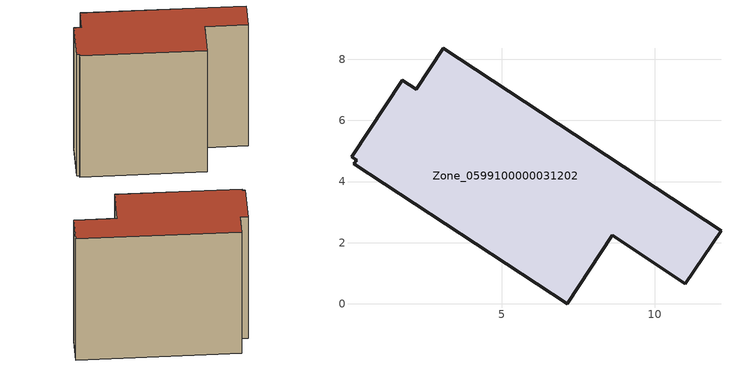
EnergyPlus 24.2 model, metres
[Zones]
Zone_0599100000031202
 floor ground (C_G): 11,0.66 8.61,2.24 7.14,0 0.16,4.58 0.25,4.69 0.08,4.81 1.74,7.32 2.19,7.02 3.08,8.37 12.17,2.4 z0
 wall outside (C_F): 8.61,2.24 11,0.66 12.17,2.4 3.08,8.37 2.19,7.02 1.74,7.32 0.08,4.81 0.25,4.69 0.16,4.58 7.14,0 8.61,2.24 z0:9.76
 roof outside (C_R): 0.25,4.69 0.16,4.58 7.14,0 8.61,2.24 11,0.66 12.17,2.4 3.08,8.37 2.19,7.02 1.74,7.32 0.08,4.81 z9.76
[BUILDING]
Pand.0599100000031202: North Axis=0; Terrain=City; Loads Convergence Tolerance Value=0.04; Temperature Convergence Tolerance Value=0.4; Solar Distribution=FullExterior; Maximum Number of Warmup Days=25; Minimum Number of Warmup Days=1
[Site:Location]
Rotterdam.The.Hague.AP_ZH_NLD Design_Conditions: Latitude=51.96; Longitude=4.45; Time Zone=1; Elevation=-4.5
[SITE:GROUNDTEMPERATURE:BUILDINGSURFACE]
18, 18, 18, 18, 18, 18, 18, 18, 18, 18, 18, 18
[MATERIAL] Thermal Absorptance=0.9; Solar Absorptance=0.7; Visible Absorptance=0.7
Name | Roughness | Thickness | Conductivity | Density | Specific Heat
G.TI.1946 | MediumSmooth | 0.15 | 1 | 540 | 1210
F.TI.1946 | Rough | 0.3 | 0.857143 | 1920 | 840
R.TI.1946 | MediumRough | 0.2 | 0.1 | 1500 | 1000
[CONSTRUCTION]
C_G: G.TI.1946
C_F: F.TI.1946
C_R: R.TI.1946
[ZONE]
Zone_0599100000031202: Type=1; Multiplier=1; Ceiling Height=Autocalculate; Volume=Autocalculate; Floor Area=autocalculate; Part of Total Floor Area=Yes
[ZONEINFILTRATION:DESIGNFLOWRATE]
Infil_Zone_0599100000031202: Zone or ZoneList or Space or SpaceList=Zone_0599100000031202; Schedule=AlwaysOn; Design Flow Rate Calculation Method=Flow/Area; Flow Rate per Floor Area=0.003; Constant Term Coefficient=1; Temperature Term Coefficient=0; Velocity Term Coefficient=0; Velocity Squared Term Coefficient=0
[HVACTEMPLATE:ZONE:IDEALLOADSAIRSYSTEM]
Zone_0599100000031202: Maximum Heating Supply Air Temperature=50; Minimum Cooling Supply Air Temperature=13; Maximum Heating Supply Air Humidity Ratio=0.0156; Minimum Cooling Supply Air Humidity Ratio=0.0077; Heating Limit=NoLimit; Cooling Limit=NoLimit; Dehumidification Control Type=ConstantSensibleHeatRatio; Cooling Sensible Heat Ratio=0.7; Dehumidification Setpoint=60; Humidification Control Type=None; Humidification Setpoint=30; Outdoor Air Method=None; Outdoor Air Flow Rate per Person=0.00944; Outdoor Air Flow Rate per Zone Floor Area=0; Outdoor Air Flow Rate per Zone=0; Demand Controlled Ventilation Type=None; Outdoor Air Economizer Type=NoEconomizer; Heat Recovery Type=None; Sensible Heat Recovery Effectiveness=0.7; Latent Heat Recovery Effectiveness=0.65
[ZONECONTROL:THERMOSTAT]
ThermostatControl_Zone_0599100000031202: Zone or ZoneList=Zone_0599100000031202; Control Type Schedule=DualSetpointControlType; Control 1=Thermostat_Zone_0599100000031202; Temperature Difference Between Cutout And Setpoint=0
[THERMOSTATSETPOINT:DUALSETPOINT]
Thermostat_Zone_0599100000031202: Heating Setpoint Temperature Schedule=HeatingSetpoint_Zone_0599100000031202; Cooling Setpoint Temperature Schedule=CoolingSetpoint_Zone_0599100000031202
[SCHEDULE:COMPACT]
HeatingSetpoint_Zone_0599100000031202: Through: 12/31, For: AllDays, Until: 24:00, 21
CoolingSetpoint_Zone_0599100000031202: Through: 12/31, For: AllDays, Until: 24:00, 24
DualSetpointControlType: Through: 12/31, For: AllDays, Until: 24:00, 4
AlwaysOn: Through: 12/31, For: AllDays, Until: 24:00, 1
